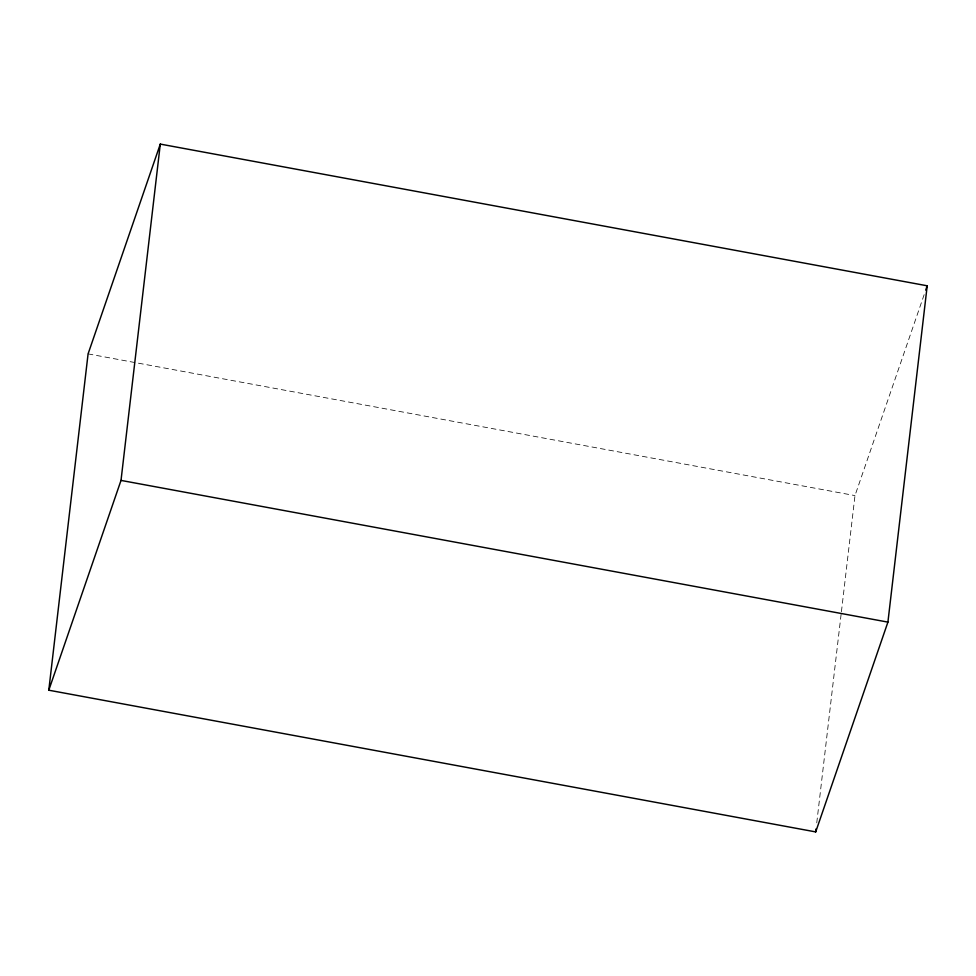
<?xml version="1.0" encoding="UTF-8"?>
<svg xmlns="http://www.w3.org/2000/svg" width="976" height="976" viewBox="0 0 976 976"><rect width="100%" height="100%" fill="white"/><g stroke="black" fill="none" stroke-linecap="round" stroke-linejoin="round"><path stroke-width="0.73" stroke-dasharray="4.88 3.66" d="M816.753 822.853L841.239 613.221M841.422 611.708L854.988 495.588L924.723 292.983M88.084 353.885L854.988 495.588"/><path stroke-width="1.46" d="M48.8 690.203L88.084 353.885L160.296 144.094L927.2 285.797L887.916 622.115L815.704 831.906L48.8 690.203L121.012 480.412L160.296 144.094M815.704 831.906L816.058 828.892M925.712 290.104L927.2 285.797M121.012 480.412L887.916 622.115"/></g></svg>
